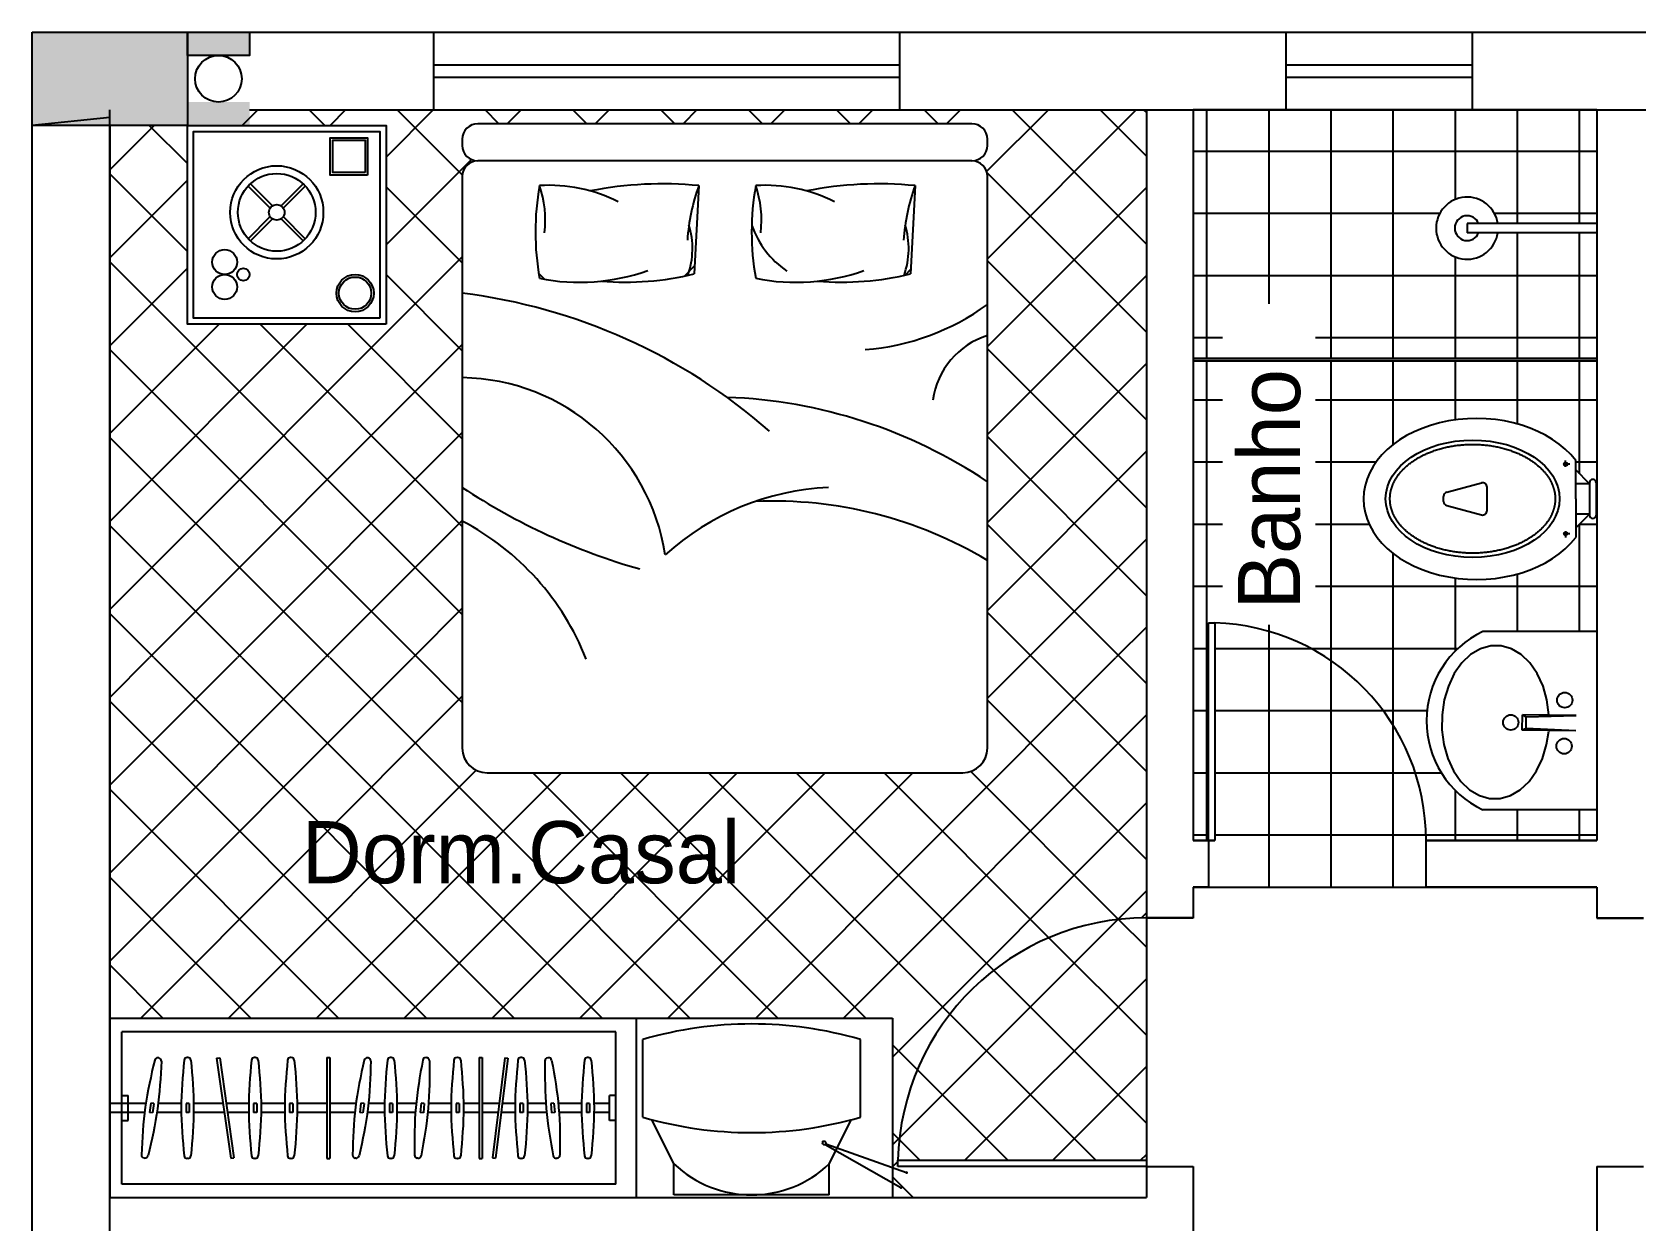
# Model space of a CAD drawing. Header units: millimetres. Extents: x 935 to 1399, y 512 to 900.
# Drawn here: x 1092.19 to 1097.35, y 859.05 to 862.87 of the extents above; entities that cross this region are included whole.
import ezdxf

# ---------------------------------------------------------------- set-up
doc = ezdxf.new("R2010")
doc.units = ezdxf.units.MM
doc.layers.add('LAYER1', color=1, linetype='Continuous')
doc.layers.add('MOBILIARIO', color=4, linetype='Continuous')

msp = doc.modelspace()

# ---------------------------------------------------------------- hatches: boundary and pattern name
msp.add_hatch(color=256).paths.add_polyline_path([(1092.68786, 862.87187), (1092.18786, 862.87187), (1092.18786, 862.57187), (1092.68786, 862.57187)])
h = msp.add_hatch(color=7)
h.paths.add_polyline_path([(1092.88786, 862.87187), (1092.68786, 862.87187), (1092.68786, 862.79687), (1092.88786, 862.79687)])
h.paths.add_polyline_path([(1092.88786, 862.64687), (1092.68786, 862.64687), (1092.68786, 862.57187), (1092.88786, 862.57187)])
h = msp.add_hatch()
h.set_pattern_fill('ANSI37', color=254, scale=1.6, angle=90, style=0)
h.set_pattern_definition([(135, (1627.57, 526.6878), (-0.141421356, -0.141421356), []), (225, (1627.57, 526.6878), (0.141421356, -0.141421356), [])])
h.paths.add_polyline_path([(1093.57294, 860.85937), (1092.43786, 860.85937), (1092.43786, 859.69958), (1094.1335, 859.69958), (1094.95767, 859.69958), (1094.95767, 859.22061), (1094.97536, 859.2383), (1094.97536, 859.24187, -0.4009714), (1095.75901, 860.02195), (1095.77536, 860.0383), (1095.77536, 860.85937), (1095.26343, 860.85937), (1095.26343, 860.56819, -0.4142136), (1095.18388, 860.48863), (1093.65249, 860.48863, -0.4142136), (1093.57294, 860.56819)])
h.paths.add_polyline_path([(1095.77536, 860.02212, 0.4069116), (1094.97536, 859.24187), (1095.77536, 859.24187)])
h.paths.add_polyline_path([(1093.00628, 860.38327), (1094.80628, 860.38327), (1094.80628, 860.08327), (1093.00628, 860.08327)], flags=24)

# ---------------------------------------------------------------- linework, layer by layer
at = {"color": 6}
for p, q in [((1092.18786, 848.75547), (1092.18786, 862.87187)), ((1092.18786, 862.87187), (1108.18786, 862.87187)), ((1092.18786, 858.07187), (1092.18786, 862.87187)), ((1093.48161, 862.62187), (1093.48161, 862.87187)), ((1094.98161, 862.62187), (1094.98161, 862.87187)), ((1096.22536, 862.62187), (1096.22536, 862.87187)), ((1096.82536, 862.62187), (1096.82536, 862.87187)), ((1092.43786, 858.72187), (1092.43786, 862.62187)), ((1092.43786, 858.72187), (1092.43786, 862.62187)), ((1092.43786, 852.92187), (1092.43786, 862.62187)), ((1092.88786, 862.62187), (1095.77536, 862.62187)), ((1092.88786, 862.62187), (1099.93786, 862.62187)), ((1095.77536, 862.62187), (1095.77536, 860.0209)), ((1095.77536, 862.62187), (1095.77536, 860.02187)), ((1095.92536, 862.62187), (1097.12536, 862.62187)), ((1095.92536, 862.62187), (1095.92536, 860.2709)), ((1095.92536, 862.62187), (1096.42536, 862.62187)), ((1095.92536, 862.62187), (1096.42536, 862.62187)), ((1095.92536, 862.62187), (1096.42536, 862.62187)), ((1095.92536, 862.62187), (1096.42536, 862.62187)), ((1095.92536, 862.62187), (1095.92536, 860.2709)), ((1096.42536, 862.62187), (1095.92536, 862.62187)), ((1095.92536, 862.62187), (1097.22536, 862.62187)), ((1097.22536, 862.62187), (1096.02536, 862.62187)), ((1096.57536, 862.62187), (1097.22536, 862.62187)), ((1096.57536, 862.62187), (1097.22536, 862.62187)), ((1096.57536, 862.62187), (1097.22536, 862.62187)), ((1096.57536, 862.62187), (1097.22536, 862.62187)), ((1096.72536, 862.62187), (1097.22536, 862.62187)), ((1097.22536, 862.62187), (1097.22536, 860.2709)), ((1092.43786, 859.12187), (1092.43786, 862.59687)), ((1092.43786, 862.57187), (1092.43786, 859.12187)), ((1092.43786, 859.12187), (1092.43786, 862.57187)), ((1095.92536, 861.82187), (1097.22536, 861.82187)), ((1097.22536, 861.82187), (1097.22536, 860.2709)), ((1095.92536, 860.2709), (1095.99536, 860.2709)), ((1095.97536, 860.2709), (1095.92536, 860.2709)), ((1095.97536, 860.2709), (1095.97536, 860.1209)), ((1095.99536, 860.2709), (1095.97536, 860.2709)), ((1096.67536, 860.2709), (1097.22536, 860.2709)), ((1096.67536, 860.2709), (1096.67536, 860.1209)), ((1097.22536, 860.2709), (1096.67564, 860.2709)), ((1095.92536, 860.1209), (1095.92536, 860.0209)), ((1095.92536, 860.1209), (1095.92536, 860.0209)), ((1095.92536, 860.1209), (1095.97536, 860.1209)), ((1095.92536, 860.1209), (1095.92536, 860.02187)), ((1095.92536, 860.1209), (1095.92536, 860.02187)), ((1095.97536, 860.1209), (1095.92536, 860.1209)), ((1096.67536, 860.1209), (1097.22536, 860.1209)), ((1097.22536, 860.1209), (1096.67536, 860.1209)), ((1097.22536, 860.1209), (1097.22536, 860.02187)), ((1097.22536, 860.1209), (1097.22536, 860.02187)), ((1097.22536, 860.1209), (1097.22536, 860.0209)), ((1097.22536, 860.1209), (1097.22536, 860.0209)), ((1095.92536, 860.02187), (1095.77536, 860.02187)), ((1095.92536, 860.0209), (1095.77536, 860.0209)), ((1097.22536, 860.02187), (1097.37536, 860.02187)), ((1097.22536, 860.0209), (1097.37536, 860.0209)), ((1095.77536, 859.22187), (1095.77536, 859.12187)), ((1095.77536, 859.22187), (1095.92536, 859.22187)), ((1095.92536, 859.22187), (1095.92536, 858.97187)), ((1097.22536, 859.22187), (1097.22536, 858.97187)), ((1097.22536, 859.22187), (1097.37536, 859.22187)), ((1092.43786, 859.12187), (1095.77536, 859.12187))]:
    msp.add_line(p, q, dxfattribs=at)
for p, q in [((1092.18786, 862.57187), (1092.18786, 862.87187)), ((1092.18786, 862.87187), (1092.68786, 862.87187)), ((1092.68786, 862.87187), (1092.68786, 862.57187)), ((1092.43786, 862.59687), (1092.18786, 862.57187)), ((1092.68786, 862.57187), (1092.18786, 862.57187)), ((1096.67564, 860.2709), (1096.67536, 860.2709)), ((1092.43786, 859.69958), (1094.1335, 859.69958)), ((1092.43786, 859.12187), (1094.1335, 859.12187))]:
    msp.add_line(p, q)
at = {"color": 3}
for p, q in [((1092.76692, 862.79389), (1092.76394, 862.79687)), ((1092.80636, 862.79687), (1092.80449, 862.795)), ((1093.48161, 862.76687), (1094.98161, 862.76687)), ((1096.22536, 862.76687), (1096.82536, 862.76687)), ((1093.48161, 862.72687), (1094.98161, 862.72687)), ((1096.22536, 862.72687), (1096.82536, 862.72687)), ((1095.77536, 862.61388), (1095.76737, 862.62187)), ((1095.22614, 862.45598), (1095.22357, 862.45855)), ((1093.83773, 862.07663), (1093.81886, 862.09549)), ((1093.83773, 862.07663), (1093.81886, 862.09549)), ((1094.32084, 862.11931), (1094.28851, 862.08698)), ((1095.01631, 862.10768), (1094.99867, 862.09004)), ((1095.75901, 860.02195), (1095.77536, 860.0383))]:
    msp.add_line(p, q, dxfattribs=at)
at = {"color": 254}
for p, q in [((1092.9142, 862.62187), (1092.8642, 862.57187)), ((1093.13036, 862.57187), (1093.08036, 862.62187)), ((1093.19705, 862.62187), (1093.14705, 862.57187)), ((1093.48161, 862.62358), (1093.32786, 862.46983)), ((1093.57311, 862.41196), (1093.3632, 862.62187)), ((1093.69102, 862.57689), (1093.64604, 862.62187)), ((1093.76273, 862.62187), (1093.71776, 862.57689)), ((1093.97386, 862.57689), (1093.92889, 862.62187)), ((1094.04557, 862.62187), (1094.0006, 862.57689)), ((1094.25671, 862.57689), (1094.21173, 862.62187)), ((1094.32842, 862.62187), (1094.28344, 862.57689)), ((1094.53955, 862.57689), (1094.49457, 862.62187)), ((1094.61126, 862.62187), (1094.56628, 862.57689)), ((1094.82239, 862.57689), (1094.77742, 862.62187)), ((1094.8941, 862.62187), (1094.84913, 862.57689)), ((1095.10523, 862.57689), (1095.06026, 862.62187)), ((1095.17695, 862.62187), (1095.13197, 862.57689)), ((1095.45979, 862.62187), (1095.26103, 862.42311)), ((1095.74263, 862.62187), (1095.26343, 862.14267)), ((1095.77536, 862.18961), (1095.3431, 862.62187)), ((1095.77536, 862.47246), (1095.62594, 862.62187)), ((1095.97001, 861.82187), (1095.97001, 862.62187)), ((1096.17001, 861.99783), (1096.17001, 862.62187)), ((1096.37001, 861.82187), (1096.37001, 862.62187)), ((1096.57001, 861.82187), (1096.57001, 862.62187)), ((1096.77001, 862.33359), (1096.77001, 862.62187)), ((1096.97001, 862.25604), (1096.97001, 862.62187)), ((1097.17001, 862.25604), (1097.17001, 862.62187)), ((1092.58136, 862.57187), (1092.43786, 862.42836)), ((1092.68786, 862.44869), (1092.56467, 862.57187)), ((1093.60264, 862.46177), (1093.32786, 862.18699)), ((1097.22536, 862.4878), (1095.92536, 862.4878)), ((1092.68786, 862.16584), (1092.43786, 862.41584)), ((1092.68786, 862.39552), (1092.43786, 862.14552)), ((1095.77536, 861.90677), (1095.26185, 862.42027)), ((1093.57294, 862.12929), (1093.32786, 862.37437)), ((1095.77536, 862.37175), (1095.26343, 861.85982)), ((1096.7195, 862.2878), (1095.92536, 862.2878)), ((1097.22536, 862.2878), (1096.89629, 862.2878)), ((1096.97001, 861.82187), (1096.97001, 862.22604)), ((1097.17001, 861.82187), (1097.17001, 862.22604)), ((1093.57294, 862.14923), (1092.43786, 861.01415)), ((1095.77536, 861.62393), (1095.26343, 862.13585)), ((1096.77001, 861.82187), (1096.77001, 862.1485)), ((1093.57294, 860.99792), (1092.43786, 862.133)), ((1092.68786, 862.11268), (1092.43786, 861.86268)), ((1093.57294, 861.84645), (1093.32786, 862.09153)), ((1095.77536, 862.08891), (1095.26343, 861.57698)), ((1097.22536, 862.0878), (1095.92536, 862.0878)), ((1093.07273, 861.93187), (1092.43786, 861.29699)), ((1092.78989, 861.93187), (1092.43786, 861.57983)), ((1093.57294, 861.28076), (1092.92183, 861.93187)), ((1093.57294, 861.5636), (1093.20467, 861.93187)), ((1096.02001, 861.8878), (1095.92536, 861.8878)), ((1097.22536, 861.8878), (1096.32001, 861.8878)), ((1093.42865, 860.85937), (1092.43786, 861.85016)), ((1093.57294, 861.86639), (1092.56592, 860.85937)), ((1095.77536, 861.34108), (1095.26343, 861.85301)), ((1095.77536, 861.80606), (1095.26343, 861.29414)), ((1095.97001, 860.2709), (1095.97001, 861.8128)), ((1096.37001, 860.84939), (1096.37001, 861.8128)), ((1096.57001, 861.545), (1096.57001, 861.8128)), ((1096.77001, 861.62417), (1096.77001, 861.8128)), ((1096.97001, 861.6111), (1096.97001, 861.8128)), ((1097.17001, 861.45074), (1097.17001, 861.8128)), ((1096.02001, 861.6878), (1095.92536, 861.6878)), ((1097.22536, 861.6878), (1096.32001, 861.6878)), ((1093.1458, 860.85937), (1092.43786, 861.56731)), ((1093.57294, 861.58354), (1092.84876, 860.85937)), ((1095.77536, 861.05824), (1095.26343, 861.57017)), ((1095.77536, 861.52322), (1095.26343, 861.0113)), ((1096.02001, 861.4878), (1095.92536, 861.4878)), ((1096.51403, 861.4878), (1096.32001, 861.4878)), ((1097.22536, 861.4878), (1097.15779, 861.4878)), ((1092.86296, 860.85937), (1092.43786, 861.28447)), ((1093.57294, 861.3007), (1093.1316, 860.85937)), ((1095.69139, 860.85937), (1095.26343, 861.28732)), ((1096.02001, 861.2878), (1095.92536, 861.2878)), ((1096.4927, 861.2878), (1096.32001, 861.2878)), ((1097.22536, 861.2878), (1097.16908, 861.2878)), ((1097.17001, 860.94301), (1097.17001, 861.28873)), ((1095.77536, 861.24038), (1095.39434, 860.85937)), ((1096.57001, 860.64075), (1096.57001, 861.19447)), ((1096.77001, 860.88068), (1096.77001, 861.11529)), ((1096.97001, 860.94301), (1096.97001, 861.12836)), ((1096.02001, 861.0878), (1095.92536, 861.0878)), ((1097.22536, 861.0878), (1096.32001, 861.0878)), ((1092.58012, 860.85937), (1092.43786, 861.00163)), ((1093.57294, 861.01786), (1093.41445, 860.85937)), ((1095.40854, 860.85937), (1095.26343, 861.00448)), ((1095.77536, 860.95753), (1095.67719, 860.85937)), ((1096.17001, 860.94359), (1096.17001, 860.9645)), ((1096.17001, 860.1209), (1096.17001, 860.94359)), ((1095.97536, 860.8878), (1095.92536, 860.8878)), ((1096.30677, 860.8878), (1095.99536, 860.8878)), ((1096.77734, 860.8878), (1096.30677, 860.8878)), ((1096.37001, 860.1209), (1096.37001, 860.84939)), ((1095.97536, 860.6878), (1095.92536, 860.6878)), ((1096.53802, 860.6878), (1095.99536, 860.6878)), ((1096.67879, 860.6878), (1096.53802, 860.6878)), ((1096.57001, 860.1209), (1096.57001, 860.64075)), ((1095.97536, 860.4878), (1095.92536, 860.4878)), ((1096.6412, 860.4878), (1095.99536, 860.4878)), ((1096.7255, 860.4878), (1096.6412, 860.4878)), ((1096.77001, 860.2709), (1096.77001, 860.43175)), ((1096.97001, 860.2709), (1096.97001, 860.36943)), ((1097.17001, 860.2709), (1097.17001, 860.36943)), ((1095.97536, 860.2878), (1095.92536, 860.2878)), ((1096.67544, 860.2878), (1095.99536, 860.2878)), ((1097.22536, 860.2878), (1096.67544, 860.2878)), ((1095.97536, 860.1209), (1096.67536, 860.1209)), ((1095.77536, 860.0209), (1095.77536, 859.22187)), ((1094.97536, 859.2383), (1094.95767, 859.22061)), ((1095.02472, 859.12187), (1094.95767, 859.18892))]:
    msp.add_line(p, q, dxfattribs=at)
at = {"color": 1, "ltscale": 0.1}
for p, q in [((1096.8079, 862.25604), (1096.8079, 862.22604)), ((1097.22536, 862.25604), (1096.8079, 862.25604)), ((1097.22536, 862.22604), (1096.8079, 862.22604))]:
    msp.add_line(p, q, dxfattribs=at)
at = {"color": 7}
for p, q in [((1097.22536, 861.82187), (1095.92536, 861.82187)), ((1097.22536, 861.8128), (1095.92536, 861.8128)), ((1092.43786, 859.69958), (1092.43786, 859.12187))]:
    msp.add_line(p, q, dxfattribs=at)
at = {"color": 1}
for p, q in [((1097.13902, 861.48173), (1097.11662, 861.48173)), ((1097.12502, 861.47333), (1097.12502, 861.49346)), ((1097.15779, 861.36973), (1097.15779, 861.49346)), ((1097.20201, 861.41873), (1097.15779, 861.46296)), ((1096.74228, 861.39162), (1096.85428, 861.42163)), ((1097.20201, 861.41873), (1097.15779, 861.41873)), ((1097.20201, 861.42223), (1097.20201, 861.31723)), ((1097.21251, 861.43273), (1097.21251, 861.43273)), ((1097.22301, 861.42223), (1097.22301, 861.31723)), ((1096.7319, 861.36207), (1096.7319, 861.3781)), ((1096.8719, 861.33206), (1096.8719, 861.40811)), ((1097.15779, 861.36973), (1097.15779, 861.246)), ((1096.74228, 861.34855), (1096.85428, 861.31854)), ((1097.20201, 861.32073), (1097.15779, 861.27651)), ((1097.20201, 861.32073), (1097.15779, 861.32073)), ((1097.13902, 861.25773), (1097.11662, 861.25773)), ((1097.12502, 861.26613), (1097.12502, 861.246)), ((1095.97536, 860.2709), (1095.97536, 860.9709)), ((1095.97536, 860.9709), (1095.99536, 860.9709)), ((1095.99536, 860.9709), (1095.99536, 860.2709)), ((1095.99536, 860.2709), (1095.97536, 860.2709)), ((1094.1335, 859.12187), (1094.1335, 859.69958)), ((1094.1335, 859.69958), (1094.95767, 859.69958)), ((1094.95767, 859.69958), (1094.95767, 859.12187)), ((1094.97536, 859.22187), (1094.97536, 859.24187)), ((1094.97536, 859.24187), (1095.77536, 859.24187)), ((1095.77536, 859.22187), (1094.97536, 859.22187)), ((1095.77536, 859.24187), (1095.77536, 859.22187))]:
    msp.add_line(p, q, dxfattribs=at)
at = {"color": 3}
msp.add_lwpolyline([(1092.68786, 862.87187), (1092.88786, 862.87187), (1092.88786, 862.79687), (1092.68786, 862.79687)], close=True, dxfattribs=at)
msp.add_circle((1092.78786, 862.72187), 0.075, dxfattribs=at)
at = {"color": 1}
for centre in [(1097.12502, 861.48173), (1097.12502, 861.25773)]:
    msp.add_circle(centre, 0.0056, dxfattribs=at)
at = {"color": 1, "ltscale": 0.1}
for radius, start, end in [(0.1, 8.62693, 351.37307), (0.04, 22.02431, 337.97569)]:
    msp.add_arc((1096.8079, 862.24104), radius, start, end, dxfattribs=at)
at = {"color": 1}
for centre, radius, start, end in [((1096.8579, 861.40811), 0.014, 0, 105), ((1097.21251, 861.42223), 0.0105, 90, 180), ((1097.21251, 861.42223), 0.0105, 0, 90), ((1096.7459, 861.3781), 0.014, 105, 180), ((1096.7459, 861.36207), 0.014, 180, 255), ((1096.8579, 861.33206), 0.014, 255, 0), ((1097.21251, 861.31723), 0.0105, 180, 270), ((1097.21251, 861.31723), 0.0105, 270, 0), ((1095.97536, 860.2709), 0.70029, 360, 88.36342), ((1095.77536, 859.22187), 0.80025, 90, 178.5679)]:
    msp.add_arc(centre, radius, start, end, dxfattribs=at)
msp.add_ellipse((1096.83801, 861.36973), major_axis=(-0.364, 0), ratio=0.7115385, start_param=-2.6435333, end_param=2.6435333, dxfattribs=at)
msp.add_ellipse((1096.8254, 861.37029), major_axis=(-0.28, 0), ratio=0.675, dxfattribs=at)
msp.add_rational_spline([(1096.5594, 861.37029), (1096.5594, 861.33664), (1096.57865, 861.30528), (1096.59838, 861.27313), (1096.63524, 861.24825), (1096.7137, 861.19529), (1096.8254, 861.19529), (1096.9371, 861.19529), (1097.01556, 861.24825), (1097.05243, 861.27313), (1097.07216, 861.30528), (1097.0914, 861.33664), (1097.0914, 861.37029), (1097.0914, 861.40393), (1097.07216, 861.43529), (1097.05243, 861.46744), (1097.01556, 861.49232), (1096.9371, 861.54529), (1096.8254, 861.54529), (1096.7137, 861.54529), (1096.63524, 861.49232), (1096.59838, 861.46744), (1096.57865, 861.43529), (1096.5594, 861.40393), (1096.5594, 861.37029)], [1, 0.982463622844, 1, 0.9801023307, 1, 0.922021079649, 1, 0.922021079649, 1, 0.9801023307, 1, 0.982463622847, 1, 0.982463622849, 1, 0.980102330699, 1, 0.922021079649, 1, 0.922021079649, 1, 0.9801023307, 1, 0.982463622847, 1], degree=2, knots=[0, 0, 0, 0.4082367, 0.4082367, 0.7853982, 0.7853982, 1.5707963, 1.5707963, 2.3561945, 2.3561945, 2.733356, 2.733356, 3.1415927, 3.1415927, 3.5498293, 3.5498293, 3.9269908, 3.9269908, 4.712389, 4.712389, 5.4977871, 5.4977871, 5.8749486, 5.8749486, 6.2831853, 6.2831853, 6.2831853], dxfattribs=at)
at = {"layer": 'LAYER1', "linetype": 'Continuous'}
for p, q in [((1096.88374, 860.89707), (1096.85045, 860.88763)), ((1097.22582, 860.94301), (1096.85797, 860.94301)), ((1096.9176, 860.89705), (1096.88374, 860.89707)), ((1096.95077, 860.8876), (1096.9176, 860.89705)), ((1096.81902, 860.86912), (1096.79065, 860.84224)), ((1096.85045, 860.88763), (1096.81902, 860.86912)), ((1096.98195, 860.86908), (1096.95077, 860.8876)), ((1097.00994, 860.84218), (1096.98195, 860.86908)), ((1096.76645, 860.80803), (1096.74735, 860.76779)), ((1096.79065, 860.84224), (1096.76645, 860.80803)), ((1097.03366, 860.80795), (1097.00994, 860.84218)), ((1097.0522, 860.76771), (1097.03366, 860.80795)), ((1096.74735, 860.76779), (1096.73407, 860.72308)), ((1097.06484, 860.72299), (1097.0522, 860.76771)), ((1097.07113, 860.67552), (1097.06484, 860.72299)), ((1096.98505, 860.62554), (1096.98571, 860.67491)), ((1097.15851, 860.67262), (1096.98571, 860.67491)), ((1096.98571, 860.67491), (1096.99797, 860.66858)), ((1096.99748, 860.63154), (1096.99797, 860.66858)), ((1096.99797, 860.66858), (1097.15851, 860.67262)), ((1096.99748, 860.63154), (1096.98505, 860.62554)), ((1097.15786, 860.62324), (1096.98505, 860.62554)), ((1097.15786, 860.62324), (1096.99748, 860.63154)), ((1097.06385, 860.57966), (1097.07042, 860.62242)), ((1097.03148, 860.49472), (1097.05058, 860.53495)), ((1097.05058, 860.53495), (1097.06385, 860.57966)), ((1096.7643, 860.49479), (1096.78801, 860.46056)), ((1097.00731, 860.4605), (1097.03148, 860.49472)), ((1096.78801, 860.46056), (1096.81601, 860.43367)), ((1096.81601, 860.43367), (1096.84716, 860.41514)), ((1096.94751, 860.41511), (1096.97894, 860.43362)), ((1096.97894, 860.43362), (1097.00731, 860.4605)), ((1096.84716, 860.41514), (1096.88032, 860.40569)), ((1096.88032, 860.40569), (1096.91422, 860.40568)), ((1096.91422, 860.40568), (1096.94751, 860.41511)), ((1097.22582, 860.36943), (1096.85797, 860.36943))]:
    msp.add_line(p, q, dxfattribs=at)
at = {"layer": 'LAYER1', "color": 1, "linetype": 'Continuous'}
for p, q in [((1096.73407, 860.72308), (1096.72713, 860.67562)), ((1096.72713, 860.67562), (1096.72679, 860.62722)), ((1096.72679, 860.62722), (1096.73308, 860.57975)), ((1096.73308, 860.57975), (1096.74575, 860.53504)), ((1096.74575, 860.53504), (1096.7643, 860.49479))]:
    msp.add_line(p, q, dxfattribs=at)
at = {"layer": 'LAYER1', "linetype": 'Continuous'}
for centre in [(1097.12214, 860.72248), (1096.94835, 860.65072), (1097.12017, 860.57436)]:
    msp.add_circle(centre, 0.02469, dxfattribs=at)
at = {"layer": 'LAYER1', "color": 1, "linetype": 'Continuous'}
msp.add_arc((1096.99511, 860.65622), 0.31789, 115.5572, 244.4428, dxfattribs=at)
at = {"layer": 'MOBILIARIO', "color": 7}
for p, q in [((1092.43786, 862.56626), (1092.43786, 862.59687)), ((1095.21371, 862.57689), (1093.62266, 862.57689)), ((1093.57294, 862.52717), (1093.57294, 862.50728)), ((1095.26343, 862.50728), (1095.26343, 862.52717)), ((1095.21371, 862.45756), (1093.62266, 862.45756)), ((1093.57294, 862.40784), (1093.57294, 860.56819)), ((1095.26343, 860.56819), (1095.26343, 862.40784)), ((1094.33449, 862.37783), (1094.3195, 862.09401)), ((1095.03058, 862.37783), (1095.01559, 862.09401)), ((1093.65249, 860.48863), (1095.18388, 860.48863)), ((1094.06693, 859.65515), (1092.47693, 859.65515)), ((1092.47693, 859.16515), (1092.47693, 859.65515)), ((1094.06693, 859.16515), (1094.06693, 859.65515)), ((1094.15442, 859.38067), (1094.15442, 859.63067)), ((1094.85442, 859.38067), (1094.85442, 859.63067)), ((1092.59545, 859.57106), (1092.5937, 859.57131)), ((1092.68888, 859.57265), (1092.68712, 859.57265)), ((1092.7821, 859.57037), (1092.79201, 859.57176)), ((1092.7821, 859.57037), (1092.82734, 859.24853)), ((1092.79201, 859.57176), (1092.83724, 859.24992)), ((1092.90606, 859.57265), (1092.90431, 859.57265)), ((1093.02211, 859.57265), (1093.02035, 859.57265)), ((1093.13689, 859.57265), (1093.13689, 859.24765)), ((1093.13689, 859.57265), (1093.14689, 859.57265)), ((1093.14689, 859.57265), (1093.14689, 859.24765)), ((1093.26955, 859.57143), (1093.2678, 859.57165)), ((1093.34347, 859.57265), (1093.34171, 859.57265)), ((1093.45806, 859.57203), (1093.45631, 859.57218)), ((1093.55771, 859.57265), (1093.55595, 859.57265)), ((1093.62702, 859.57265), (1093.62702, 859.24765)), ((1093.62702, 859.57265), (1093.63702, 859.57265)), ((1093.63702, 859.57265), (1093.63702, 859.24765)), ((1093.70943, 859.57204), (1093.66982, 859.24947)), ((1093.71935, 859.57082), (1093.67975, 859.24825)), ((1093.70943, 859.57204), (1093.71935, 859.57082)), ((1093.76358, 859.57265), (1093.76182, 859.57265)), ((1093.84985, 859.57203), (1093.84809, 859.57187)), ((1093.97782, 859.57265), (1093.97606, 859.57265)), ((1092.47693, 859.45015), (1092.49693, 859.45015)), ((1092.49693, 859.37015), (1092.49693, 859.45015)), ((1094.04693, 859.37015), (1094.04693, 859.45015)), ((1094.06693, 859.45015), (1094.04693, 859.45015)), ((1092.55394, 859.42515), (1092.43786, 859.42515)), ((1092.56997, 859.4257), (1092.56579, 859.39599)), ((1092.57987, 859.4243), (1092.56997, 859.4257)), ((1092.57987, 859.4243), (1092.57569, 859.3946)), ((1092.66812, 859.42515), (1092.59407, 859.42515)), ((1092.69388, 859.42515), (1092.68388, 859.42515)), ((1092.68388, 859.42515), (1092.68388, 859.39515)), ((1092.69388, 859.42515), (1092.69388, 859.39515)), ((1092.80251, 859.42515), (1092.70787, 859.42515)), ((1092.88531, 859.42515), (1092.81261, 859.42515)), ((1092.90106, 859.42515), (1092.90106, 859.39515)), ((1092.91106, 859.42515), (1092.90106, 859.42515)), ((1092.91106, 859.42515), (1092.91106, 859.39515)), ((1093.00136, 859.42515), (1092.92506, 859.42515)), ((1093.02711, 859.42515), (1093.01711, 859.42515)), ((1093.01711, 859.42515), (1093.01711, 859.39515)), ((1093.02711, 859.42515), (1093.02711, 859.39515)), ((1093.13689, 859.42515), (1093.04111, 859.42515)), ((1093.23064, 859.42515), (1093.14689, 859.42515)), ((1093.24661, 859.42564), (1093.24295, 859.39587)), ((1093.25653, 859.42442), (1093.24661, 859.42564)), ((1093.25653, 859.42442), (1093.25288, 859.39465)), ((1093.32272, 859.42515), (1093.27068, 859.42515)), ((1093.34847, 859.42515), (1093.33847, 859.42515)), ((1093.33847, 859.42515), (1093.33847, 859.39515)), ((1093.34847, 859.42515), (1093.34847, 859.39515)), ((1093.42435, 859.42515), (1093.36247, 859.42515)), ((1093.44022, 859.42552), (1093.43761, 859.39564)), ((1093.45019, 859.42465), (1093.44022, 859.42552)), ((1093.45019, 859.42465), (1093.44757, 859.39477)), ((1093.53696, 859.42515), (1093.46425, 859.42515)), ((1093.55271, 859.42515), (1093.55271, 859.39515)), ((1093.56271, 859.42515), (1093.55271, 859.42515)), ((1093.56271, 859.42515), (1093.56271, 859.39515)), ((1093.62702, 859.42515), (1093.57671, 859.42515)), ((1093.69139, 859.42515), (1093.63702, 859.42515)), ((1093.74283, 859.42515), (1093.70147, 859.42515)), ((1093.76858, 859.42515), (1093.75858, 859.42515)), ((1093.75858, 859.42515), (1093.75858, 859.39515)), ((1093.76858, 859.42515), (1093.76858, 859.39515)), ((1093.84189, 859.42515), (1093.78258, 859.42515)), ((1093.86768, 859.42552), (1093.85772, 859.42465)), ((1093.85772, 859.42465), (1093.86034, 859.39477)), ((1093.86768, 859.42552), (1093.8703, 859.39564)), ((1093.95707, 859.42515), (1093.88179, 859.42515)), ((1093.97282, 859.42515), (1093.97282, 859.39515)), ((1093.98282, 859.42515), (1093.97282, 859.42515)), ((1093.98282, 859.42515), (1093.98282, 859.39515)), ((1094.04693, 859.42515), (1093.99682, 859.42515)), ((1092.54982, 859.39515), (1092.43786, 859.39515)), ((1092.47693, 859.37015), (1092.49693, 859.37015)), ((1092.57569, 859.3946), (1092.56579, 859.39599)), ((1092.66812, 859.39515), (1092.58994, 859.39515)), ((1092.69388, 859.39515), (1092.68388, 859.39515)), ((1092.80673, 859.39515), (1092.70787, 859.39515)), ((1092.88531, 859.39515), (1092.81683, 859.39515)), ((1092.91106, 859.39515), (1092.90106, 859.39515)), ((1093.00136, 859.39515), (1092.92506, 859.39515)), ((1093.02711, 859.39515), (1093.01711, 859.39515)), ((1093.13689, 859.39515), (1093.04111, 859.39515)), ((1093.22704, 859.39515), (1093.14689, 859.39515)), ((1093.25288, 859.39465), (1093.24295, 859.39587)), ((1093.32272, 859.39515), (1093.26707, 859.39515)), ((1093.34847, 859.39515), (1093.33847, 859.39515)), ((1093.42178, 859.39515), (1093.36247, 859.39515)), ((1093.44757, 859.39477), (1093.43761, 859.39564)), ((1093.53696, 859.39515), (1093.46168, 859.39515)), ((1093.56271, 859.39515), (1093.55271, 859.39515)), ((1093.62702, 859.39515), (1093.57671, 859.39515)), ((1093.68771, 859.39515), (1093.63702, 859.39515)), ((1093.74283, 859.39515), (1093.69778, 859.39515)), ((1093.76858, 859.39515), (1093.75858, 859.39515)), ((1093.84446, 859.39515), (1093.78258, 859.39515)), ((1093.8703, 859.39564), (1093.86034, 859.39477)), ((1093.95707, 859.39515), (1093.88436, 859.39515)), ((1093.98282, 859.39515), (1093.97282, 859.39515)), ((1094.04693, 859.39515), (1093.99682, 859.39515)), ((1094.06693, 859.37015), (1094.04693, 859.37015)), ((1094.25442, 859.23067), (1094.18316, 859.37319)), ((1094.75442, 859.23067), (1094.82568, 859.37319)), ((1094.73236, 859.30291), (1094.73222, 859.29777)), ((1094.74321, 859.29448), (1095.00318, 859.20238)), ((1092.55021, 859.24923), (1092.54847, 859.24947)), ((1092.68888, 859.24765), (1092.68712, 859.24765)), ((1092.82734, 859.24853), (1092.83724, 859.24992)), ((1092.90606, 859.24765), (1092.90431, 859.24765)), ((1093.02211, 859.24765), (1093.02035, 859.24765)), ((1093.13689, 859.24765), (1093.14689, 859.24765)), ((1093.22994, 859.24886), (1093.22819, 859.24907)), ((1093.34347, 859.24765), (1093.34171, 859.24765)), ((1093.42974, 859.24826), (1093.42798, 859.24842)), ((1093.55771, 859.24765), (1093.55595, 859.24765)), ((1093.62702, 859.24765), (1093.63702, 859.24765)), ((1093.66982, 859.24947), (1093.67975, 859.24825)), ((1093.76358, 859.24765), (1093.76182, 859.24765)), ((1093.87817, 859.24826), (1093.87642, 859.24811)), ((1093.97782, 859.24765), (1093.97606, 859.24765)), ((1094.74149, 859.29218), (1094.98495, 859.15413)), ((1094.25442, 859.13045), (1094.25442, 859.23067)), ((1094.75442, 859.13045), (1094.75442, 859.23067)), ((1094.06693, 859.16515), (1092.47693, 859.16515)), ((1094.75442, 859.13045), (1094.25442, 859.13045))]:
    msp.add_line(p, q, dxfattribs=at)
for points in [[(1093.32786, 861.93187), (1092.68786, 861.93187), (1092.68786, 862.57187), (1093.32786, 862.57187)], [(1093.30786, 861.95187), (1092.70786, 861.95187), (1092.70786, 862.55187), (1093.30786, 862.55187)], [(1093.25986, 862.41987), (1093.15586, 862.41987), (1093.15586, 862.52387), (1093.25986, 862.52387)]]:
    msp.add_lwpolyline(points, close=True, dxfattribs=at)
for points in [[(1093.26786, 862.41187), (1093.14786, 862.41187), (1093.14786, 862.53187), (1093.26786, 862.53187), (1093.26786, 862.41187)], [(1092.95467, 862.30565), (1092.88367, 862.37665)], [(1092.96174, 862.31272), (1092.89074, 862.38372)], [(1092.98931, 862.31272), (1093.0603, 862.38372)], [(1092.99638, 862.30565), (1093.06738, 862.37665)], [(1092.88367, 862.20708), (1092.95467, 862.27808)], [(1092.89074, 862.20001), (1092.96174, 862.27101)], [(1093.0603, 862.20001), (1092.98931, 862.27101)], [(1093.06738, 862.20708), (1092.99638, 862.27808)]]:
    msp.add_lwpolyline(points, dxfattribs=at)
at = {"layer": 'MOBILIARIO', "color": 7, "const_width": 0.00454}
for points in [[(1095.00474, 859.20403, 1), (1095.00163, 859.20073, 1)], [(1094.9865, 859.15578, 1), (1094.98339, 859.15248, 1)]]:
    msp.add_lwpolyline(points, format="xyb", close=True, dxfattribs=at)
at = {"layer": 'MOBILIARIO', "color": 7}
for centre, radius in [((1092.97552, 862.29187), 0.15), ((1092.97552, 862.29187), 0.125), ((1092.97552, 862.29187), 0.025), ((1092.80786, 862.13187), 0.04), ((1092.80786, 862.05187), 0.04), ((1092.86786, 862.09187), 0.02), ((1093.22786, 862.03187), 0.06), ((1093.22786, 862.03187), 0.052)]:
    msp.add_circle(centre, radius, dxfattribs=at)
for centre, radius, start, end in [((1093.62266, 862.52717), 0.04972, 90, 180), ((1095.21371, 862.52717), 0.04972, 0, 90), ((1093.62266, 862.50728), 0.04972, 180, 270), ((1095.21371, 862.50728), 0.04972, 270, 0), ((1093.62266, 862.40784), 0.04972, 90, 180), ((1095.21371, 862.40784), 0.04972, 0, 90), ((1094.65513, 862.22885), 0.84683, 169.85496, 190.14504), ((1093.85227, 861.88779), 0.49118, 63.04844, 93.58751), ((1093.49836, 862.26727), 0.34162, 353.13265, 18.91397), ((1094.21709, 861.19363), 1.19, 84.33824, 101.25481), ((1094.93861, 862.15874), 0.64262, 160.06693, 176.12344), ((1095.35122, 862.22885), 0.84683, 169.85496, 190.14504), ((1094.54836, 861.88779), 0.49118, 63.04844, 93.58751), ((1094.19445, 862.26727), 0.34162, 353.13265, 18.91397), ((1094.91318, 861.19363), 1.19, 84.33824, 101.25481), ((1095.6347, 862.15874), 0.64262, 160.06693, 176.12344), ((1094.05492, 862.1759), 0.25904, 340.45614, 16.9457), ((1094.78863, 862.35105), 0.30144, 199.59461, 235.33559), ((1094.75101, 862.1759), 0.25904, 340.45614, 16.9457), ((1093.95043, 862.71801), 0.65121, 258.58406, 289.70138), ((1094.09858, 862.996), 0.92865, 265.19517, 283.76223), ((1094.64652, 862.71801), 0.65121, 258.58406, 289.70138), ((1094.79467, 862.996), 0.92865, 265.19517, 283.76223), ((1093.34789, 860.20698), 1.83845, 48.69422, 82.96865), ((1094.81166, 862.61587), 0.76752, 274.33912, 306.05841), ((1095.34252, 861.65039), 0.25784, 107.8616, 171.70416), ((1093.56224, 861.08885), 0.67126, 8.64077, 89.08698), ((1094.36798, 860.0904), 1.60723, 56.14157, 87.95439), ((1094.70359, 863.11459), 2.04802, 236.49077, 254.15086), ((1094.79078, 860.56744), 0.84043, 92.65543, 132.23382), ((1094.57375, 860.02371), 1.33914, 59.00106, 92.48156), ((1093.17572, 860.53975), 0.85629, 21.58402, 62.36222), ((1093.65249, 860.56819), 0.07955, 180, 270), ((1095.18388, 860.56819), 0.07955, 270, 0), ((1094.50442, 858.42519), 1.25526, 73.80986, 106.19014), ((1092.59231, 859.56141), 0.01, 82, 166.74249), ((1092.59405, 859.56116), 0.01, 357.25751, 82), ((1092.68712, 859.56265), 0.01, 90, 174.74249), ((1092.68888, 859.56265), 0.01, 5.25751, 90), ((1092.90431, 859.56265), 0.01, 90, 174.74249), ((1092.90606, 859.56265), 0.01, 5.25751, 90), ((1093.02035, 859.56265), 0.01, 90, 174.74249), ((1093.02211, 859.56265), 0.01, 5.25751, 90), ((1093.26658, 859.56172), 0.01, 83, 167.74249), ((1093.26833, 859.56151), 0.01, 358.25751, 83), ((1093.34171, 859.56265), 0.01, 90, 174.74249), ((1093.34347, 859.56265), 0.01, 5.25751, 90), ((1093.45544, 859.56222), 0.01, 85, 169.74249), ((1093.45719, 859.56207), 0.01, 0.25751, 85), ((1093.55595, 859.56265), 0.01, 90, 174.74249), ((1093.55771, 859.56265), 0.01, 5.25751, 90), ((1093.76182, 859.56265), 0.01, 90, 174.74249), ((1093.76358, 859.56265), 0.01, 5.25751, 90), ((1093.84897, 859.56191), 0.01, 95, 179.74249), ((1093.85072, 859.56207), 0.01, 10.25751, 95), ((1093.97606, 859.56265), 0.01, 90, 174.74249), ((1093.97782, 859.56265), 0.01, 5.25751, 90), ((1094.50442, 860.58615), 1.25526, 253.80986, 286.19014), ((1092.54986, 859.25937), 0.01, 177.25751, 262), ((1092.55161, 859.25913), 0.01, 262, 346.74249), ((1092.68712, 859.25765), 0.01, 185.25751, 270), ((1092.68888, 859.25765), 0.01, 270, 354.74249), ((1092.90431, 859.25765), 0.01, 185.25751, 270), ((1092.90606, 859.25765), 0.01, 270, 354.74249), ((1093.02035, 859.25765), 0.01, 185.25751, 270), ((1093.02211, 859.25765), 0.01, 270, 354.74249), ((1093.22941, 859.259), 0.01, 178.25751, 263), ((1093.23116, 859.25878), 0.01, 263, 347.74249), ((1093.34171, 859.25765), 0.01, 185.25751, 270), ((1093.34347, 859.25765), 0.01, 270, 354.74249), ((1093.42885, 859.25838), 0.01, 180.25751, 265), ((1093.43061, 859.25823), 0.01, 265, 349.74249), ((1093.55595, 859.25765), 0.01, 185.25751, 270), ((1093.55771, 859.25765), 0.01, 270, 354.74249), ((1093.76182, 859.25765), 0.01, 185.25751, 270), ((1093.76358, 859.25765), 0.01, 270, 354.74249), ((1093.87555, 859.25807), 0.01, 190.25751, 275), ((1093.8773, 859.25823), 0.01, 275, 359.74249), ((1093.97606, 859.25765), 0.01, 185.25751, 270), ((1093.97782, 859.25765), 0.01, 270, 354.74249), ((1094.50442, 859.49238), 0.36193, 226.31092, 313.68908)]:
    msp.add_arc(centre, radius, start, end, dxfattribs=at)
for points in [[(1092.58258, 859.5637), (1092.5708, 859.51371), (1092.54774, 859.41367), (1092.54233, 859.31115), (1092.53988, 859.25985)], [(1092.60404, 859.56068), (1092.60159, 859.50939), (1092.59618, 859.40686), (1092.57312, 859.30682), (1092.56134, 859.25684)], [(1092.67716, 859.56356), (1092.67245, 859.51242), (1092.66354, 859.41015), (1092.67245, 859.30787), (1092.67716, 859.25673)], [(1092.69884, 859.56356), (1092.70354, 859.51242), (1092.71245, 859.41015), (1092.70354, 859.30787), (1092.69884, 859.25673)], [(1092.89435, 859.56356), (1092.88964, 859.51242), (1092.88073, 859.41015), (1092.88964, 859.30787), (1092.89435, 859.25673)], [(1092.91602, 859.56356), (1092.92073, 859.51242), (1092.92964, 859.41015), (1092.92073, 859.30787), (1092.91602, 859.25673)], [(1093.01039, 859.56356), (1093.00569, 859.51242), (1092.99678, 859.41015), (1093.00569, 859.30787), (1093.01039, 859.25673)], [(1093.03207, 859.56356), (1093.03678, 859.51242), (1093.04569, 859.41015), (1093.03678, 859.30787), (1093.03207, 859.25673)], [(1093.25681, 859.56385), (1093.24591, 859.51366), (1093.22459, 859.41323), (1093.22098, 859.31063), (1093.21942, 859.2593)], [(1093.27832, 859.5612), (1093.27676, 859.50987), (1093.27314, 859.40727), (1093.25183, 859.30684), (1093.24093, 859.25666)], [(1093.33176, 859.56356), (1093.32705, 859.51242), (1093.31814, 859.41015), (1093.32705, 859.30787), (1093.33176, 859.25673)], [(1093.35343, 859.56356), (1093.35814, 859.51242), (1093.36705, 859.41015), (1093.35814, 859.30787), (1093.35343, 859.25673)], [(1093.4456, 859.564), (1093.43645, 859.51347), (1093.41866, 859.41235), (1093.41862, 859.30969), (1093.41885, 859.25833)], [(1093.46719, 859.56211), (1093.46742, 859.51076), (1093.46739, 859.40809), (1093.44959, 859.30698), (1093.44045, 859.25645)], [(1093.546, 859.56356), (1093.54129, 859.51242), (1093.53238, 859.41015), (1093.54129, 859.30787), (1093.546, 859.25673)], [(1093.56767, 859.56356), (1093.57238, 859.51242), (1093.58129, 859.41015), (1093.57238, 859.30787), (1093.56767, 859.25673)], [(1093.75187, 859.56356), (1093.74716, 859.51242), (1093.73825, 859.41015), (1093.74716, 859.30787), (1093.75187, 859.25673)], [(1093.77354, 859.56356), (1093.77825, 859.51242), (1093.78716, 859.41015), (1093.77825, 859.30787), (1093.77354, 859.25673)], [(1093.83897, 859.56196), (1093.83873, 859.5106), (1093.83877, 859.40794), (1093.85656, 859.30683), (1093.86571, 859.25629)], [(1093.86056, 859.56385), (1093.8697, 859.51331), (1093.8875, 859.4122), (1093.88753, 859.30954), (1093.8873, 859.25818)], [(1093.96611, 859.56356), (1093.9614, 859.51242), (1093.95249, 859.41015), (1093.9614, 859.30787), (1093.96611, 859.25673)], [(1093.98778, 859.56356), (1093.99249, 859.51242), (1094.0014, 859.41015), (1093.99249, 859.30787), (1093.98778, 859.25673)]]:
    msp.add_open_spline(points, degree=3, dxfattribs=at)
msp.add_spline([(1094.73236, 859.30291), (1094.73961, 859.30308), (1094.74364, 859.29723), (1094.74099, 859.29189), (1094.73677, 859.29212), (1094.73222, 859.29777)], degree=3, dxfattribs=at)

# ---------------------------------------------------------------- texts
at = {"insert": (1096.07001, 861.0145), "char_height": 0.2, "width": 3.8469, "attachment_point": 1, "rotation": 90}
msp.add_mtext('Banho', dxfattribs=at)
at = {"insert": (1093.05628, 860.33327), "char_height": 0.2, "width": 3.8469, "attachment_point": 1}
msp.add_mtext('Dorm.Casal', dxfattribs=at)

doc.saveas('drawing.dxf')
